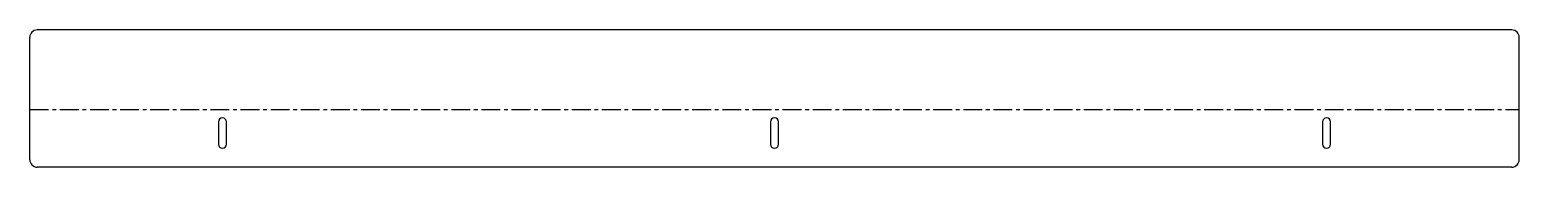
# Model space of a CAD drawing. Header units: millimetres. Extents: x -502 to 502, y -40 to 53.
import ezdxf

# ---------------------------------------------------------------- set-up
doc = ezdxf.new("R2010")
doc.units = ezdxf.units.MM
doc.linetypes.add('CENTERX2', pattern=[20.32, 12.7, -2.54, 2.54, -2.54])

msp = doc.modelspace()

# ---------------------------------------------------------------- linework, layer by layer
at = {"color": 7, "linetype": 'Continuous', "lineweight": 25}
for p, q in [((497.5, 52.5), (-497.5, 52.5)), ((-502.5, -35), (-502.5, 47.5)), ((502.5, -35), (502.5, 47.5)), ((-375.2, -9.5), (-375.2, -24.5)), ((-369.8, -24.5), (-369.8, -9.5)), ((-2.8, -9.5), (-2.8, -24.5)), ((2.8, -24.5), (2.8, -9.5)), ((369.8, -9.5), (369.8, -24.5)), ((375.2, -24.5), (375.2, -9.5)), ((497.5, -40), (-497.5, -40))]:
    msp.add_line(p, q, dxfattribs=at)
at = {"color": 7, "linetype": 'CENTERX2'}
msp.add_line((-502.5, -1.2), (502.5, -1.2), dxfattribs=at)
at = {"color": 7, "linetype": 'Continuous', "lineweight": 25}
for centre, radius, start, end in [((-497.5, 47.5), 5, 90, 180), ((497.5, 47.5), 5, 0, 90), ((-372.5, -9.5), 2.75, 0, 180), ((0, -9.5), 2.75, 0, 180), ((372.5, -9.5), 2.75, 0, 180), ((-372.5, -24.5), 2.75, 180, 360), ((0, -24.5), 2.75, 180, 0), ((372.5, -24.5), 2.75, 180, 0), ((-497.5, -35), 5, 180, 270), ((497.5, -35), 5, 270, 0)]:
    msp.add_arc(centre, radius, start, end, dxfattribs=at)

doc.saveas('drawing.dxf')
